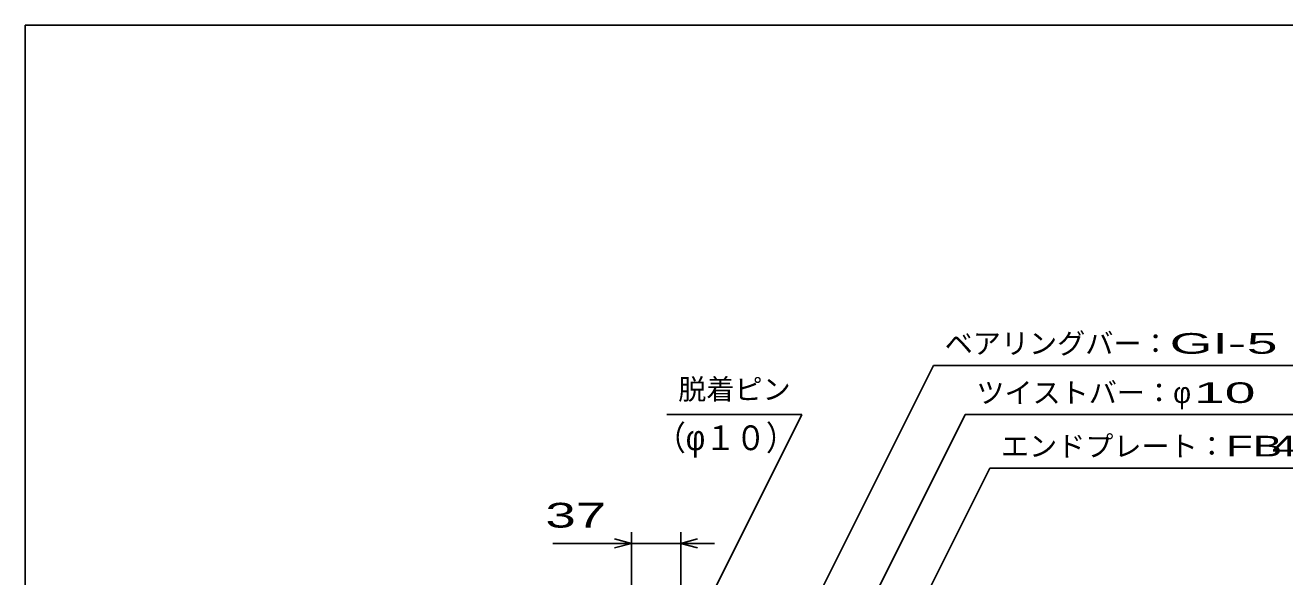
# Model space of a CAD drawing. Units: millimetres, scale not verified. Extents: x -1456 to 1389, y -1026 to 839.
# Drawn here: x -1379 to -483, y 447 to 839 of the extents above; entities that cross this region are included whole.
import ezdxf
from ezdxf.enums import TextEntityAlignment as Align

# ---------------------------------------------------------------- set-up
doc = ezdxf.new("R2010")
doc.units = ezdxf.units.MM
doc.header["$LTSCALE"] = 8
for name, color, linetype, lineweight in [('0_2', 150, 'Continuous', 25), ('16', 3, 'Continuous', 25), ('22', 4, 'Continuous', 25)]:
    doc.layers.add(name, color=color, linetype=linetype, lineweight=lineweight)
doc.styles.add('ベクトル', font='')
doc.styles.get('ベクトル').set_extended_font_data('ベクトル')

msp = doc.modelspace()

# ---------------------------------------------------------------- linework, layer by layer
at = {"layer": '0_2'}
for p, q in [((-1379.2, -921.2), (-1379.2, 838.8)), ((-1379.2, 838.8), (1388.8, 838.8))]:
    msp.add_line(p, q, dxfattribs=at)
at = {"layer": '22'}
for p, q in [((-896, 271.5), (-733.25, 597)), ((-733.25, 597), (-365.25, 597)), ((-922.75, 562), (-826.75, 562)), ((-902.5, 410.5), (-826.75, 562)), ((-831, 321.5), (-710.75, 562)), ((-710.75, 562), (-358.75, 562)), ((-771, 368.5), (-693.25, 524)), ((-693.25, 524), (-357.25, 524)), ((-948, 382.5), (-948, 478.5)), ((-913, 414.5), (-913, 478.5)), ((-1004, 470.5), (-948, 470.5)), ((-948, 470.5), (-960, 473.7)), ((-960, 467.3), (-948, 470.5)), ((-948, 470.5), (-913, 470.5)), ((-913, 470.5), (-901, 473.7)), ((-901, 467.3), (-913, 470.5)), ((-913, 470.5), (-889, 470.5))]:
    msp.add_line(p, q, dxfattribs=at)

# ---------------------------------------------------------------- texts
at = {"layer": '16', "color": 2, "style": 'ベクトル', "width": 0.9}
msp.add_text('（φ１０）', height=17.6, dxfattribs=at).set_placement((-930.95, 554.33), align=Align.TOP_LEFT)
at = {"layer": '22', "color": 2, "style": 'ベクトル'}
for s, p in [('ベアリングバー：', (-725.25, 612.6)), ('脱着ピン', (-914.75, 580)), ('ツイストバー：', (-702.75, 577.6)), ('φ', (-562.75, 577.6)), ('エンドプレート：', (-685.25, 539.6))]:
    msp.add_text(s, height=14.66, dxfattribs=at).set_placement(p, align=Align.MIDDLE_LEFT)
for s, height, width, p in [('GI-', 14.66, 2, (-565.25, 612.6)), (' 5 ', 14.66, 2, (-521.25, 612.6)), (' 10 ', 14.66, 2, (-558.75, 577.6)), ('FB', 14.66, 1.6, (-525.25, 539.6)), (' 4.5 ', 14.66, 1.6, (-501.25, 539.6)), (' 37 ', 17.6, 1.65, (-1020, 490.5))]:
    msp.add_text(s, height=height, dxfattribs=dict(at, width=width)).set_placement(p, align=Align.MIDDLE_LEFT)

doc.saveas('drawing.dxf')
